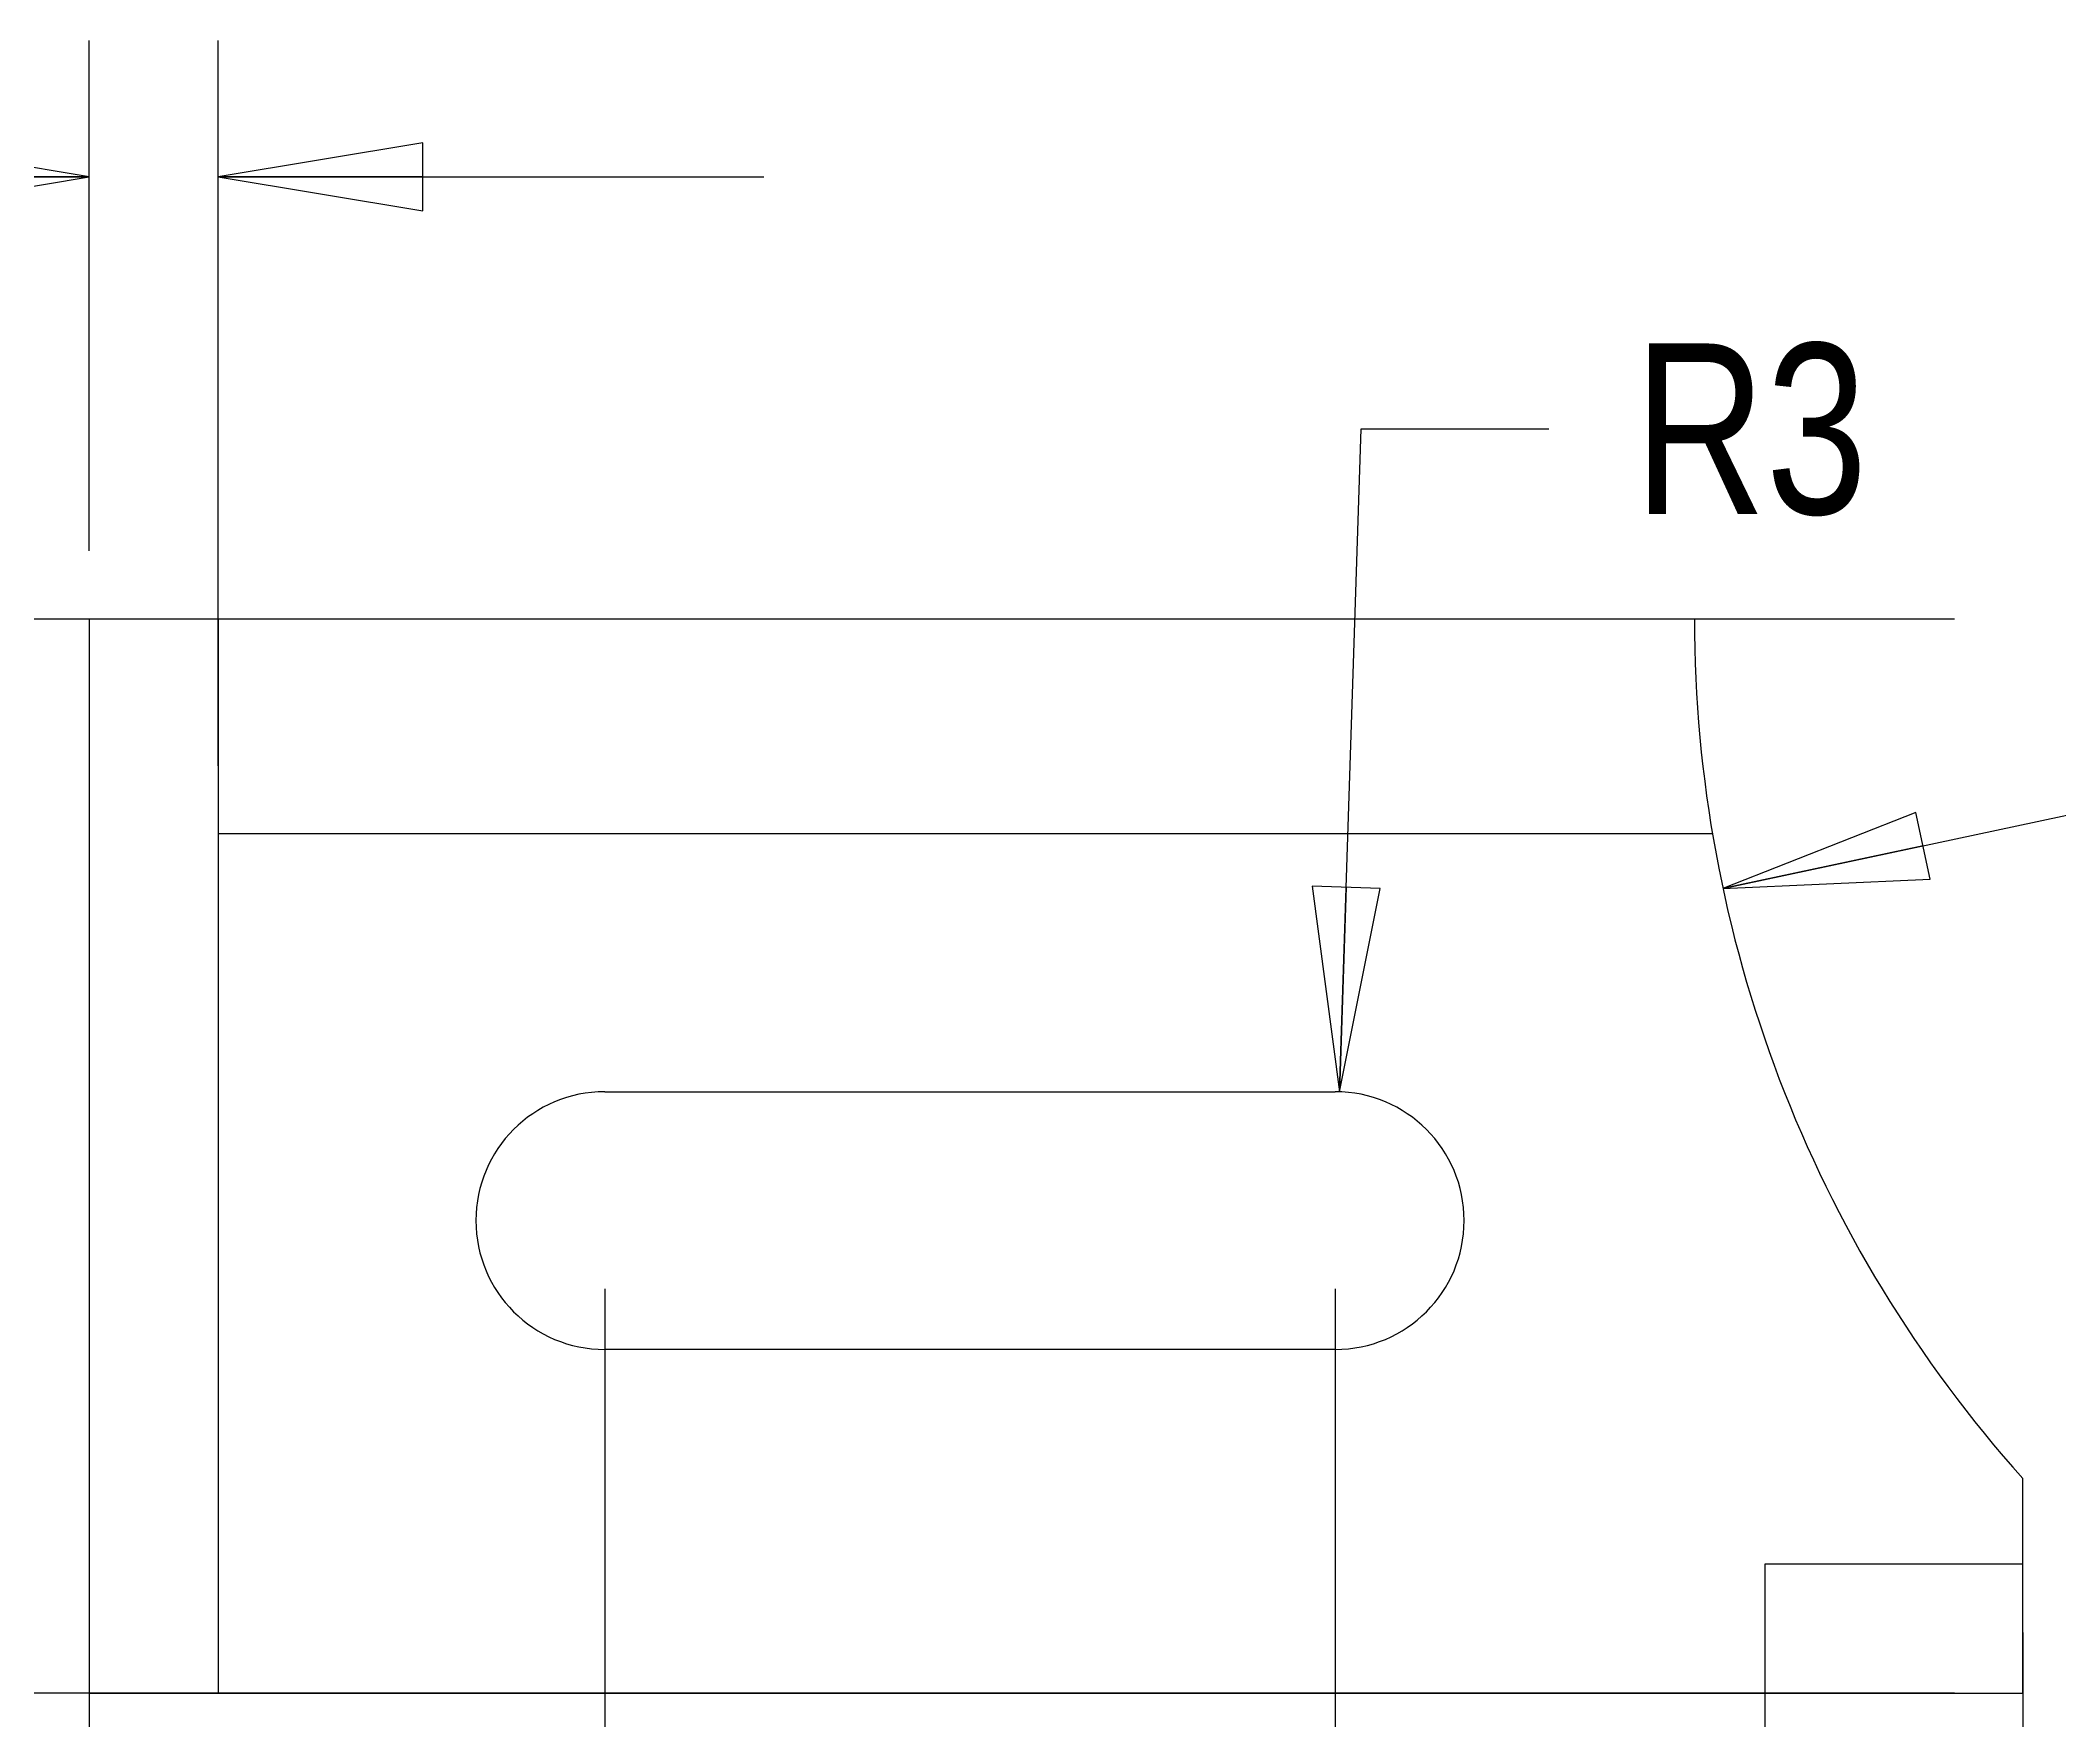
# Model space of a CAD drawing. Header units: millimetres. Extents: x 0 to 297, y 0 to 210.
# Drawn here: x 43.62 to 90.61, y 89.84 to 128.95 of the extents above; entities that cross this region are included whole.
import ezdxf

# ---------------------------------------------------------------- set-up
doc = ezdxf.new("R2010")
doc.units = ezdxf.units.MM
doc.header["$LTSCALE"] = 0.64311
doc.header["$MEASUREMENT"] = 0
doc.layers.get('0').update_dxf_attribs({"linetype": 'CONTINUOUS'})
doc.styles.get("Standard").update_dxf_attribs({"font": 'txt', "width": 0.8})
doc.dimstyles.new('DIMSTYLE_1', dxfattribs={"dimtxt": 0.15625, "dimasz": 0.1875, "dimexe": 0.125, "dimexo": 0.625, "dimgap": 0.078125, "dimtad": 1, "dimzin": 4, "dimtxsty": 'STANDARD', "dimblk": 'CLOSED', "dimblk1": 'CLOSED', "dimblk2": 'CLOSED', "dimcen": 2.5, "dimazin": 1, "dimtfac": 1, "dimtmove": 0, "dimatfit": 3, "dimldrblk": 'CLOSED', "dimtzin": 4})
doc.dimstyles.new('DIMSTYLE_2', dxfattribs={"dimtxt": 0.15625, "dimasz": 0.1875, "dimexe": 0.125, "dimexo": 0.625, "dimtad": 1, "dimzin": 4, "dimtxsty": 'STANDARD', "dimblk": 'CLOSED', "dimblk1": 'CLOSED', "dimblk2": 'CLOSED', "dimcen": 2.5, "dimazin": 1, "dimtfac": 1, "dimtmove": 0, "dimatfit": 3, "dimldrblk": 'CLOSED', "dimtzin": 4})

# ---------------------------------------------------------------- blocks, each defined once
blk = doc.blocks.new('_CLOSED')
at = {"color": 0, "linetype": 'ByBlock'}
for p, q in [((0, 0), (-1, 0.1667)), ((-1, 0.1667), (-1, -0.1667)), ((-1, -0.1667), (0, 0)), ((-1, 0), (0, 0))]:
    blk.add_line(p, q, dxfattribs=at)
blk = doc.blocks.new('*D2')
at = {"color": 2, "linetype": 'Continuous', "transparency": 16777216}
for p, q in [((88.164, 115.477), (8.276, 115.477)), ((11.451, 115.477), (11.451, 106.945)), ((11.451, 90.477), (11.451, 99.008)), ((88.164, 90.477), (8.276, 90.477))]:
    blk.add_line(p, q, dxfattribs=at)
at = {"color": 2, "linetype": 'Continuous', "transparency": 16777216, "xscale": 4.762499999999999, "yscale": 4.762499999999999, "zscale": 4.762499999999999}
for p, rotation in [((11.451, 115.477), 90), ((11.451, 90.477), -90.00000000000001)]:
    blk.add_blockref('_CLOSED', p, dxfattribs=dict(at, rotation=rotation))
at = {"color": 2, "linetype": 'Continuous', "transparency": 16777216, "insert": (11.451, 104.961), "char_height": 3.9688, "width": 6.35, "attachment_point": 2, "line_spacing_factor": 0.9}
blk.add_mtext('25', dxfattribs=at)
blk = doc.blocks.new('*D3')
at = {"color": 2, "linetype": 'Continuous', "transparency": 16777216}
for p, q in [((44.752, 88.889), (44.752, 65.138)), ((89.752, 88.889), (89.752, 65.138)), ((44.752, 68.313), (62.092, 68.313)), ((89.752, 68.313), (72.411, 68.313))]:
    blk.add_line(p, q, dxfattribs=at)
at = {"color": 2, "linetype": 'Continuous', "transparency": 16777216, "xscale": 4.762499999999999, "yscale": 4.762499999999999, "zscale": 4.762499999999999, "rotation": 180}
blk.add_blockref('_CLOSED', (44.752, 68.313), dxfattribs=at)
at = {"color": 2, "linetype": 'Continuous', "transparency": 16777216, "xscale": 4.762499999999999, "yscale": 4.762499999999999, "zscale": 4.762499999999999}
blk.add_blockref('_CLOSED', (89.752, 68.313), dxfattribs=at)
at = {"color": 2, "linetype": 'Continuous', "transparency": 16777216, "insert": (67.252, 70.297), "char_height": 3.9688, "width": 6.35, "attachment_point": 2, "line_spacing_factor": 0.9}
blk.add_mtext('45', dxfattribs=at)
blk = doc.blocks.new('*D4')
at = {"color": 2, "linetype": 'Continuous', "transparency": 16777216}
for p, q in [((44.752, 113.889), (44.752, 71.769)), ((56.752, 99.889), (56.752, 71.769)), ((44.752, 74.944), (39.475, 74.944)), ((56.752, 74.944), (69.452, 74.944))]:
    blk.add_line(p, q, dxfattribs=at)
at = {"color": 2, "linetype": 'Continuous', "transparency": 16777216, "xscale": 4.762499999999999, "yscale": 4.762499999999999, "zscale": 4.762499999999999}
blk.add_blockref('_CLOSED', (44.752, 74.944), dxfattribs=at)
at = {"color": 2, "linetype": 'Continuous', "transparency": 16777216, "xscale": 4.762499999999999, "yscale": 4.762499999999999, "zscale": 4.762499999999999, "rotation": 180}
blk.add_blockref('_CLOSED', (56.752, 74.944), dxfattribs=at)
at = {"color": 2, "linetype": 'Continuous', "transparency": 16777216, "insert": (37.491, 76.929), "char_height": 3.9688, "width": 6.35, "attachment_point": 3, "line_spacing_factor": 0.9}
blk.add_mtext('12', dxfattribs=at)
blk = doc.blocks.new('*D5')
at = {"color": 2, "linetype": 'Continuous', "transparency": 16777216}
for p, q in [((56.752, 99.889), (56.752, 71.769)), ((73.752, 99.889), (73.752, 71.769)), ((56.752, 74.944), (44.052, 74.944)), ((73.752, 74.944), (86.452, 74.944))]:
    blk.add_line(p, q, dxfattribs=at)
at = {"color": 2, "linetype": 'Continuous', "transparency": 16777216, "xscale": 4.762499999999999, "yscale": 4.762499999999999, "zscale": 4.762499999999999}
blk.add_blockref('_CLOSED', (56.752, 74.944), dxfattribs=at)
at = {"color": 2, "linetype": 'Continuous', "transparency": 16777216, "xscale": 4.762499999999999, "yscale": 4.762499999999999, "zscale": 4.762499999999999, "rotation": 180}
blk.add_blockref('_CLOSED', (73.752, 74.944), dxfattribs=at)
at = {"color": 2, "linetype": 'Continuous', "transparency": 16777216, "insert": (65.252, 76.929), "char_height": 3.9688, "width": 6.35, "attachment_point": 2, "line_spacing_factor": 0.9}
blk.add_mtext('17', dxfattribs=at)
blk = doc.blocks.new('*D6')
at = {"color": 2, "linetype": 'Continuous', "transparency": 16777216}
for p, q in [((73.85, 104.475), (74.359, 119.907)), ((74.359, 119.907), (78.725, 119.907))]:
    blk.add_line(p, q, dxfattribs=at)
at = {"color": 2, "linetype": 'Continuous', "transparency": 16777216, "xscale": 4.762499999999999, "yscale": 4.762499999999999, "zscale": 4.762499999999999, "rotation": -91.88848105160001}
blk.add_blockref('_CLOSED', (73.85, 104.475), dxfattribs=at)
at = {"color": 2, "linetype": 'Continuous', "transparency": 16777216, "insert": (80.709, 121.891), "char_height": 3.9688, "width": 6.35, "attachment_point": 1, "line_spacing_factor": 0.9}
blk.add_mtext('R3', dxfattribs=at)
blk = doc.blocks.new('*D9')
at = {"color": 2, "linetype": 'Continuous', "transparency": 16777216}
for p, q in [((101.655, 93.476), (101.655, 106.176)), ((91.339, 93.476), (104.83, 93.476)), ((91.339, 90.476), (104.83, 90.476)), ((101.655, 90.476), (101.655, 81.889)), ((101.655, 81.889), (104.539, 81.889))]:
    blk.add_line(p, q, dxfattribs=at)
at = {"color": 2, "linetype": 'Continuous', "transparency": 16777216, "xscale": 4.762499999999999, "yscale": 4.762499999999999, "zscale": 4.762499999999999}
for p, rotation in [((101.655, 93.476), -90.00000000000001), ((101.655, 90.476), 90)]:
    blk.add_blockref('_CLOSED', p, dxfattribs=dict(at, rotation=rotation))
at = {"color": 2, "linetype": 'Continuous', "transparency": 16777216, "insert": (106.524, 83.874), "char_height": 3.969, "width": 3.175, "attachment_point": 1, "line_spacing_factor": 0.9}
blk.add_mtext('3', dxfattribs=at)
blk = doc.blocks.new('*D11')
at = {"color": 2, "linetype": 'Continuous', "transparency": 16777216}
for p, q in [((83.752, 91.889), (83.752, 71.768)), ((89.752, 91.889), (89.752, 71.768)), ((83.752, 74.943), (71.052, 74.943)), ((89.752, 74.943), (102.452, 74.943))]:
    blk.add_line(p, q, dxfattribs=at)
at = {"color": 2, "linetype": 'Continuous', "transparency": 16777216, "xscale": 4.762499999999999, "yscale": 4.762499999999999, "zscale": 4.762499999999999}
blk.add_blockref('_CLOSED', (83.752, 74.943), dxfattribs=at)
at = {"color": 2, "linetype": 'Continuous', "transparency": 16777216, "xscale": 4.762499999999999, "yscale": 4.762499999999999, "zscale": 4.762499999999999, "rotation": 180}
blk.add_blockref('_CLOSED', (89.752, 74.943), dxfattribs=at)
at = {"color": 2, "linetype": 'Continuous', "transparency": 16777216, "insert": (86.752, 76.927), "char_height": 3.969, "width": 3.175, "attachment_point": 2, "line_spacing_factor": 0.9}
blk.add_mtext('6', dxfattribs=at)
blk = doc.blocks.new('*D12')
at = {"color": 2, "linetype": 'Continuous', "transparency": 16777216}
for p, q in [((121.502, 95.477), (121.502, 103.414)), ((121.502, 103.414), (124.386, 103.414)), ((91.339, 95.477), (124.677, 95.477)), ((91.339, 90.477), (124.677, 90.477)), ((121.502, 90.477), (121.502, 77.777))]:
    blk.add_line(p, q, dxfattribs=at)
at = {"color": 2, "linetype": 'Continuous', "transparency": 16777216, "xscale": 4.762499999999999, "yscale": 4.762499999999999, "zscale": 4.762499999999999}
for p, rotation in [((121.502, 95.477), -90.00000000000001), ((121.502, 90.477), 90)]:
    blk.add_blockref('_CLOSED', p, dxfattribs=dict(at, rotation=rotation))
at = {"color": 2, "linetype": 'Continuous', "transparency": 16777216, "insert": (126.371, 105.399), "char_height": 3.969, "width": 3.175, "attachment_point": 1, "line_spacing_factor": 0.9}
blk.add_mtext('5', dxfattribs=at)
blk = doc.blocks.new('*D13')
at = {"color": 2, "linetype": 'Continuous', "transparency": 16777216}
for p, q in [((44.752, 117.064), (44.752, 128.945)), ((47.752, 112.064), (47.752, 128.945)), ((44.752, 125.77), (32.867, 125.77)), ((47.752, 125.77), (60.452, 125.77))]:
    blk.add_line(p, q, dxfattribs=at)
at = {"color": 2, "linetype": 'Continuous', "transparency": 16777216, "xscale": 4.762499999999999, "yscale": 4.762499999999999, "zscale": 4.762499999999999}
blk.add_blockref('_CLOSED', (44.752, 125.77), dxfattribs=at)
at = {"color": 2, "linetype": 'Continuous', "transparency": 16777216, "xscale": 4.762499999999999, "yscale": 4.762499999999999, "zscale": 4.762499999999999, "rotation": 180}
blk.add_blockref('_CLOSED', (47.752, 125.77), dxfattribs=at)
at = {"color": 2, "linetype": 'Continuous', "transparency": 16777216, "insert": (30.883, 127.755), "char_height": 3.969, "width": 3.175, "attachment_point": 3, "line_spacing_factor": 0.9}
blk.add_mtext('3', dxfattribs=at)
blk = doc.blocks.new('*D14')
at = {"color": 2, "linetype": 'Continuous', "transparency": 16777216}
for p, q in [((82.776, 109.202), (95.035, 111.824)), ((95.035, 111.824), (99.4, 111.824))]:
    blk.add_line(p, q, dxfattribs=at)
at = {"color": 2, "linetype": 'Continuous', "transparency": 16777216, "xscale": 4.762499999999999, "yscale": 4.762499999999999, "zscale": 4.762499999999999, "rotation": -167.9269413983}
blk.add_blockref('_CLOSED', (82.776, 109.202), dxfattribs=at)
at = {"color": 2, "linetype": 'Continuous', "transparency": 16777216, "insert": (101.385, 113.808), "char_height": 3.9688, "width": 9.525, "attachment_point": 1, "line_spacing_factor": 0.9}
blk.add_mtext('R30', dxfattribs=at)

msp = doc.modelspace()

# ---------------------------------------------------------------- linework, layer by layer
at = {"color": 7, "linetype": 'Continuous'}
for p, q in [((44.752, 115.476), (44.752, 90.476)), ((82.112, 115.476), (44.752, 115.476)), ((47.752, 115.477), (47.752, 90.477)), ((82.532, 110.476), (47.752, 110.476)), ((56.752, 104.476), (73.752, 104.476)), ((73.752, 98.476), (56.752, 98.476)), ((89.752, 90.476), (89.752, 95.476)), ((83.752, 93.477), (83.752, 90.476)), ((89.752, 93.476), (83.752, 93.476)), ((44.752, 90.476), (89.752, 90.476))]:
    msp.add_line(p, q, dxfattribs=at)
for centre, radius, start, end in [((112.112, 115.476), 30, 180, -138.1897), ((56.752, 101.476), 3, 90, -90), ((73.752, 101.476), 3, -90, 90)]:
    msp.add_arc(centre, radius, start, end, dxfattribs=at)

# ---------------------------------------------------------------- dimensions: what is measured, and where the dimension line sits
at = {"color": 2, "linetype": 'Continuous'}
for base, p1, p2, picture, middle in [((47.752, 125.77), (44.752, 115.477), (47.752, 110.477), '*D13', (29.394, 125.77)), ((56.752, 74.944), (44.752, 115.477), (56.752, 101.477), '*D4', (34.713, 74.944)), ((73.752, 74.944), (56.752, 101.477), (73.752, 101.477), '*D5', (65.648, 74.944)), ((89.752, 68.313), (44.752, 90.477), (89.752, 90.477), '*D3', (67.351, 68.313))]:
    dim = msp.add_linear_dim(base=base, p1=p1, p2=p2, dimstyle='DIMSTYLE_1', dxfattribs=at)
    dim.commit()
    dim.dimension.update_dxf_attribs({"geometry": picture, "text_midpoint": middle, "dimtype": 160})
for center, mpoint, picture, middle in [((73.752, 101.477), (73.85, 104.475), '*D6', (83.884, 119.907)), ((112.112, 115.477), (82.776, 109.202), '*D14', (106.147, 111.824))]:
    dim = msp.add_radius_dim(center=center, mpoint=mpoint, text='R<>', dimstyle='DIMSTYLE_2', dxfattribs=at)
    dim.commit()
    dim.dimension.update_dxf_attribs({"geometry": picture, "text_midpoint": middle, "dimtype": 164})
for base, p1, p2, angle, picture, middle in [((11.451, 115.477), (89.752, 90.477), (89.752, 115.477), 90, '*D2', (11.55, 102.977)), ((101.655, 93.476), (89.752, 90.476), (89.752, 93.476), 90, '*D9', (108.211, 81.889)), ((121.502, 95.477), (89.752, 90.477), (89.752, 95.477), 90, '*D12', (128.058, 103.414)), ((83.752, 74.943), (89.752, 93.477), (83.752, 93.477), 180, '*D11', (86.752, 74.943))]:
    dim = msp.add_linear_dim(base=base, p1=p1, p2=p2, angle=angle, dimstyle='DIMSTYLE_1', dxfattribs=at)
    dim.commit()
    dim.dimension.update_dxf_attribs({"geometry": picture, "text_midpoint": middle, "dimtype": 160})

doc.saveas('drawing.dxf')
